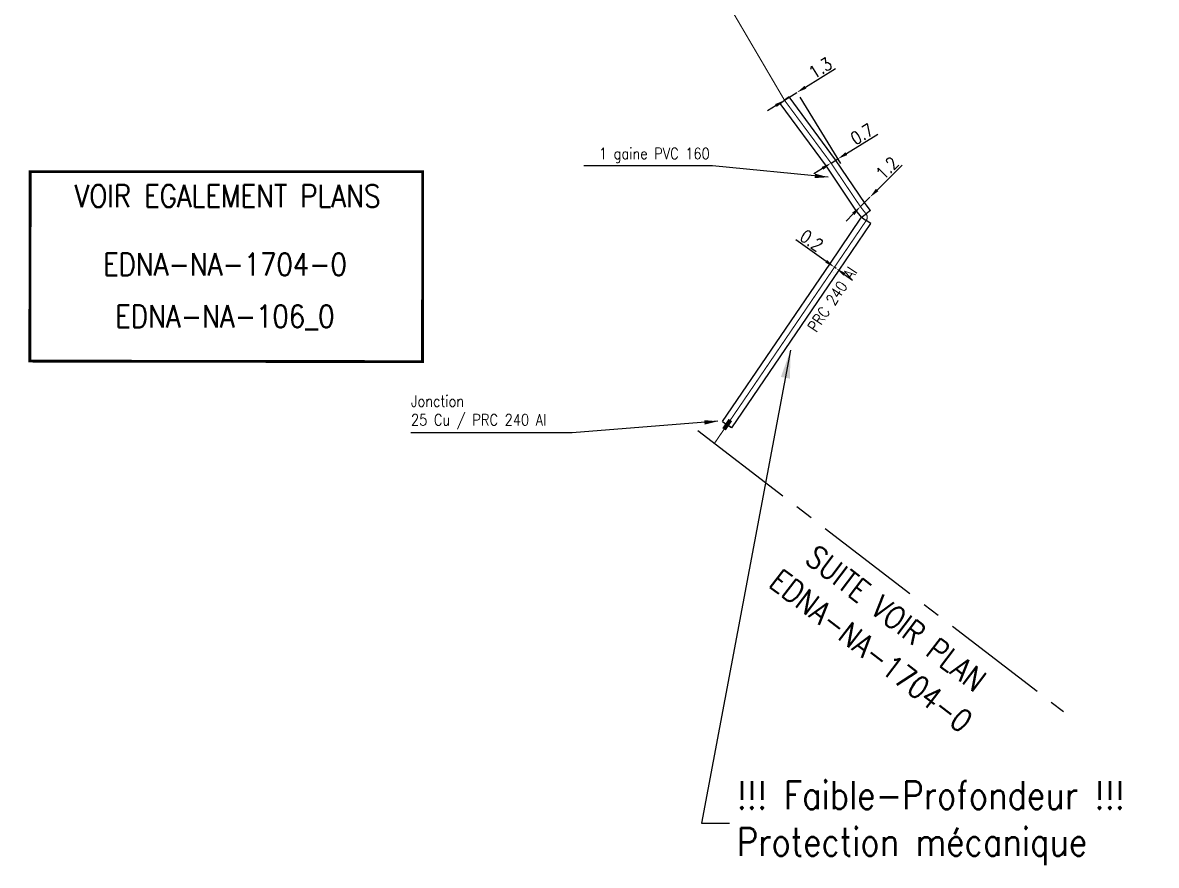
# Model space of a CAD drawing. Header units: millimetres. Extents: x 184513 to 185000, y 128010 to 129000.
# Drawn here: x 184740.7 to 184841.7, y 128153.6 to 128228.6 of the extents above; entities that cross this region are included whole.
import ezdxf
from ezdxf.enums import TextEntityAlignment as Align

# ---------------------------------------------------------------- set-up
doc = ezdxf.new("R2010")
doc.units = ezdxf.units.MM
doc.header["$PDMODE"] = 34
doc.linetypes.add('CENTER2', pattern=[28.575, 19.05, -3.175, 3.175, -3.175])
doc.layers.get('0').update_dxf_attribs({"linetype": 'CONTINUOUS'})
doc.layers.get('DEFPOINTS').update_dxf_attribs({"linetype": 'CONTINUOUS'})
for name, color, linetype in [('M_120', 5, 'M_ST_13'), ('M_300', 7, 'CONTINUOUS'), ('M_400', 7, 'CONTINUOUS'), ('M_420', 7, 'CONTINUOUS'), ('M_930', 7, 'CONTINUOUS')]:
    doc.layers.add(name, color=color, linetype=linetype)
doc.styles.get("Standard").update_dxf_attribs({"font": 'romans.shx', "width": 0.85})
doc.linetypes.add('M_ST_13', pattern='A,5,-0.3,["oo",Standard,S=1.5,R=0,X=0,Y=-0.5],-3', length=8.3)
doc.dimstyles.get("Standard").update_dxf_attribs({"dimtxt": 1.5, "dimasz": 1.2, "dimexe": 0.625, "dimexo": 0.625, "dimgap": 0.25, "dimtad": 1, "dimdec": 1, "dimzin": 0, "dimdsep": 46, "dimtxsty": 'Standard', "dimcen": -0.5, "dimadec": 0, "dimazin": 0, "dimtfac": 1, "dimtdec": 1, "dimtmove": 0, "dimatfit": 3, "dimfxl": 0, "dimtolj": 1, "dimtzin": 0, "dimarcsym": 0})

# ---------------------------------------------------------------- blocks, each defined once
blk = doc.blocks.new('*D63')
at = {"layer": 'DEFPOINTS', "color": 0, "linetype": 'Continuous', "transparency": 16777216}
for p in [(184808.59, 128221.7), (184809.69, 128222.39), (184809.69, 128222.39)]:
    blk.add_point(p, dxfattribs=at)
at = {"layer": 'M_120', "color": 0, "linetype": 'Continuous', "lineweight": -2, "transparency": 16777216}
for p, q in [((184810.46, 128222.86), (184813.13, 128224.52)), ((184808.59, 128221.7), (184809.69, 128222.39)), ((184807.83, 128221.23), (184807.06, 128220.76))]:
    blk.add_line(p, q, dxfattribs=at)
at = {"layer": 'M_120', "color": 0, "linetype": 'Continuous', "transparency": 16777216}
for points in [[(184810.38, 128222.99), (184810.54, 128222.74), (184809.69, 128222.39)], [(184807.75, 128221.36), (184807.9, 128221.1), (184808.59, 128221.7)]]:
    blk.add_solid(points, dxfattribs=at)
at = {"layer": 'M_120', "color": 0, "linetype": 'Continuous', "transparency": 16777216, "insert": (184811.78, 128224.57), "char_height": 1.125, "attachment_point": 5, "rotation": 31.8298}
blk.add_mtext('\\A1;1.3', dxfattribs=at)
blk = doc.blocks.new('*D64')
at = {"layer": 'DEFPOINTS', "color": 0, "linetype": 'Continuous', "transparency": 16777216}
for p in [(184809.69, 128222.39), (184813.34, 128216.48), (184812.73, 128216.11)]:
    blk.add_point(p, dxfattribs=at)
at = {"layer": 'M_120', "color": 0, "linetype": 'Continuous', "lineweight": -2, "transparency": 16777216}
for p, q in [((184809.94, 128221.99), (184813.58, 128216.08)), ((184814.1, 128216.95), (184816.89, 128218.67)), ((184812.73, 128216.11), (184813.34, 128216.48)), ((184811.97, 128215.63), (184811.2, 128215.16))]:
    blk.add_line(p, q, dxfattribs=at)
at = {"layer": 'M_120', "color": 0, "linetype": 'Continuous', "transparency": 16777216}
for points in [[(184814.03, 128217.08), (184814.18, 128216.82), (184813.34, 128216.48)], [(184811.89, 128215.76), (184812.05, 128215.51), (184812.73, 128216.11)]]:
    blk.add_solid(points, dxfattribs=at)
at = {"layer": 'M_120', "color": 0, "linetype": 'Continuous', "transparency": 16777216, "insert": (184815.49, 128218.69), "char_height": 1.125, "attachment_point": 5, "rotation": 31.6464}
blk.add_mtext('\\A1;0.7', dxfattribs=at)
blk = doc.blocks.new('*D65')
at = {"layer": 'DEFPOINTS', "color": 0, "linetype": 'Continuous', "transparency": 16777216}
for p in [(184813.04, 128206.84), (184813.2, 128206.72), (184813.2, 128206.72)]:
    blk.add_point(p, dxfattribs=at)
at = {"layer": 'M_120', "color": 0, "linetype": 'Continuous', "lineweight": -2, "transparency": 16777216}
for p, q in [((184812.3, 128207.36), (184809.6, 128209.29)), ((184812.76, 128206.46), (184812.76, 128206.46)), ((184813.2, 128206.72), (184813.04, 128206.84)), ((184812.93, 128206.34), (184812.93, 128206.34)), ((184813.93, 128206.2), (184814.66, 128205.68))]:
    blk.add_line(p, q, dxfattribs=at)
at = {"layer": 'M_120', "color": 0, "linetype": 'Continuous', "transparency": 16777216}
for points in [[(184812.39, 128207.48), (184812.22, 128207.24), (184813.04, 128206.84)], [(184814.02, 128206.32), (184813.84, 128206.08), (184813.2, 128206.72)]]:
    blk.add_solid(points, dxfattribs=at)
at = {"layer": 'M_120', "color": 0, "linetype": 'Continuous', "transparency": 16777216, "insert": (184811, 128209.21), "char_height": 1.125, "attachment_point": 5, "rotation": 324.5244}
blk.add_mtext('\\A1;0.2', dxfattribs=at)
blk = doc.blocks.new('*D73')
at = {"layer": 'DEFPOINTS', "color": 0, "linetype": 'Continuous', "transparency": 16777216}
for p in [(184816.2, 128213.07), (184816.2, 128213.07), (184815.35, 128212.23)]:
    blk.add_point(p, dxfattribs=at)
at = {"layer": 'M_120', "color": 0, "linetype": 'Continuous', "lineweight": -2, "transparency": 16777216}
for p, q in [((184816.84, 128213.71), (184819.06, 128215.93)), ((184815.35, 128212.23), (184816.2, 128213.07)), ((184814.71, 128211.59), (184814.08, 128210.95))]:
    blk.add_line(p, q, dxfattribs=at)
at = {"layer": 'M_120', "color": 0, "linetype": 'Continuous', "transparency": 16777216}
for points in [[(184816.73, 128213.82), (184816.94, 128213.6), (184816.2, 128213.07)], [(184814.61, 128211.7), (184814.82, 128211.48), (184815.35, 128212.23)]]:
    blk.add_solid(points, dxfattribs=at)
at = {"layer": 'M_120', "color": 0, "linetype": 'Continuous', "transparency": 16777216, "insert": (184817.73, 128215.67), "char_height": 1.125, "attachment_point": 5, "rotation": 45}
blk.add_mtext('\\A1;1.2', dxfattribs=at)
blk = doc.blocks.new('M_300_04')
at = {"color": 0, "linetype": 'Continuous'}
blk.add_line((0, 0.38), (0, -0.38), dxfattribs=at)
blk.add_solid([(-0.5, 0.19), (-0.5, -0.19), (0.5, 0.19), (0.5, -0.19)], dxfattribs=at)
at = {"color": 0, "linetype": 'Continuous', "width": 0.75, "flags": 3}
for tag, p in [('DEF_LEG', (0, -5)), ('DEF_COUP', (0.02, -7)), ('DEF_TYPE', (0, -9))]:
    blk.add_attdef(tag, text='', height=1.2, dxfattribs=at).set_placement(p, align=Align.MIDDLE)

msp = doc.modelspace()

# ---------------------------------------------------------------- linework, layer by layer
at = {"layer": 'M_120', "const_width": 0.1}
msp.add_lwpolyline([(184741.55, 128237.52), (184740.9, 128238.24, -0.444441), (184740.97, 128238.98), (184754.63, 128248.99, -0.209064), (184755.02, 128249.07), (184770.05, 128246.15), (184776.05, 128244.7), (184781.99, 128242.94), (184782.63, 128242.75, 0.217193), (184783.45, 128242.87), (184786.36, 128244.72), (184791.79, 128248.19, -0.414054), (184792.48, 128248.03), (184800.53, 128235.43), (184808.59, 128221.7), (184812.73, 128216.11), (184815.35, 128212.23), (184815.35, 128212.23), (184815.85, 128211.59, -0.325433), (184815.87, 128211), (184813.04, 128206.84), (184802.35, 128191.16)], format="xyb", dxfattribs=at)
at = {"layer": 'M_400', "color": 7, "linetype": 'CONTINUOUS'}
for p, q in [((184808.19, 128221.41), (184808.59, 128221.7)), ((184808.99, 128222), (184808.59, 128221.7)), ((184813.14, 128216.4), (184808.99, 128222)), ((184812.32, 128215.82), (184808.19, 128221.41)), ((184814.95, 128211.93), (184812.32, 128215.82)), ((184815.76, 128212.52), (184813.14, 128216.4)), ((184816.24, 128211.89), (184815.76, 128212.52)), ((184815.45, 128211.28), (184814.95, 128211.93)), ((184815.45, 128211.28), (184815.85, 128211.59)), ((184816.24, 128211.89), (184815.85, 128211.59))]:
    msp.add_line(p, q, dxfattribs=at)
at = {"layer": 'M_420', "color": 7, "linetype": 'CONTINUOUS'}
for p, q in [((184812.62, 128207.12), (184815.45, 128211.28)), ((184813.45, 128206.56), (184816.28, 128210.72)), ((184815.45, 128211.28), (184815.87, 128211)), ((184816.28, 128210.72), (184815.87, 128211)), ((184803.07, 128193.1), (184812.62, 128207.12)), ((184803.89, 128192.53), (184813.45, 128206.56)), ((184803.07, 128193.1), (184803.48, 128192.82)), ((184803.89, 128192.53), (184803.48, 128192.82))]:
    msp.add_line(p, q, dxfattribs=at)
at = {"layer": 'M_930', "const_width": 0.25}
msp.add_lwpolyline([(184741.39, 128215.35), (184776.35, 128215.35), (184776.34, 128198.43), (184741.35, 128198.48)], close=True, dxfattribs=at)
at = {"layer": 'M_930', "linetype": 'CENTER2', "ltscale": 0.5, "flags": 128}
msp.add_lwpolyline([(184800.88, 128192.29), (184833.44, 128167.29)], dxfattribs=at)

# ---------------------------------------------------------------- block references
at = {"layer": 'M_300', "rotation": 55.73277201087522}
msp.add_blockref('M_300_04', (184803.48, 128192.82), dxfattribs=at)

# ---------------------------------------------------------------- texts
at = {"layer": 'M_120', "width": 0.85}
msp.add_text('PRC 240 Al', height=1, rotation=55.7427, dxfattribs=at).set_placement((184812.85, 128203.98), align=Align.MIDDLE)
at = {"layer": 'M_300', "linetype": 'Continuous', "insert": (184775.31, 128193.92), "char_height": 1, "attachment_point": 4}
msp.add_mtext('Jonction\\P25 Cu / PRC 240 Al', dxfattribs=at)
at = {"layer": 'M_400', "insert": (184801.93, 128216.79), "char_height": 1, "attachment_point": 6}
msp.add_mtext('1 gaine PVC 160 ', dxfattribs=at)
at = {"layer": 'M_420', "insert": (184804.32, 128157.34), "char_height": 2.5, "attachment_point": 4}
msp.add_mtext('!!! Faible-Profondeur !!!\\PProtection mécanique', dxfattribs=at)
at = {"layer": 'M_930', "width": 0.85}
for s, p in [('VOIR EGALEMENT PLANS', (184758.97, 128212.18)), ('EDNA-NA-1704-0', (184758.74, 128206.09)), ('EDNA-NA-106_0', (184758.74, 128201.47))]:
    msp.add_text(s, height=2, dxfattribs=at).set_placement(p, align=Align.CENTER)
for s, p in [('SUITE VOIR PLAN', (184817.92, 128174.78)), ('EDNA-NA-1704-0', (184815.7, 128171.89))]:
    msp.add_text(s, height=2, rotation=322.4809, dxfattribs=at).set_placement(p, align=Align.CENTER)

# ---------------------------------------------------------------- dimensions: what is measured, and where the dimension line sits
at = {"layer": 'M_120', "linetype": 'Continuous'}
for base, p1, p2, angle, picture, middle in [((184809.69, 128222.39), (184808.59, 128221.7), (184809.69, 128222.39), 211.8298, '*D63', (184812.18, 128223.93)), ((184813.34, 128216.48), (184812.73, 128216.11), (184809.69, 128222.39), 211.6464, '*D64', (184815.88, 128218.05)), ((184816.2, 128213.07), (184815.35, 128212.23), (184816.2, 128213.07), 225, '*D73', (184818.26, 128215.14)), ((184813.2, 128206.72), (184813.04, 128206.84), (184813.2, 128206.72), 144.5244, '*D65', (184810.57, 128208.6))]:
    dim = msp.add_linear_dim(base=base, p1=p1, p2=p2, angle=angle, dimstyle='Standard', override={"dimscale": 0.75}, dxfattribs=at)
    dim.commit()
    dim.dimension.update_dxf_attribs({"geometry": picture, "text_midpoint": middle, "dimtype": 160})

# ---------------------------------------------------------------- leaders
at = {"layer": 'M_300', "linetype": 'Continuous', "annotation_type": 0, "has_hookline": 1, "hookline_direction": 1, "text_width": 14.13}
msp.add_leader([(184802.65, 128193.12), (184789.68, 128192.08)], dimstyle='Standard', dxfattribs=at)
at = {"layer": 'M_400', "annotation_type": 0, "has_hookline": 1, "hookline_direction": 1, "text_width": 11.21}
msp.add_leader([(184812.49, 128214.85), (184802.18, 128215.87)], dimstyle='Standard', dxfattribs=at)
at = {"layer": 'M_420', "annotation_type": 0, "has_hookline": 1, "hookline_direction": 0, "text_width": 38.65}
msp.add_leader([(184809.13, 128199.45), (184801.19, 128157.34), (184803.69, 128157.34)], dimstyle='Standard', override={"dimasz": 2.5, "dimgap": -0.63, "dimtad": 0}, dxfattribs=at)

doc.saveas('drawing.dxf')
